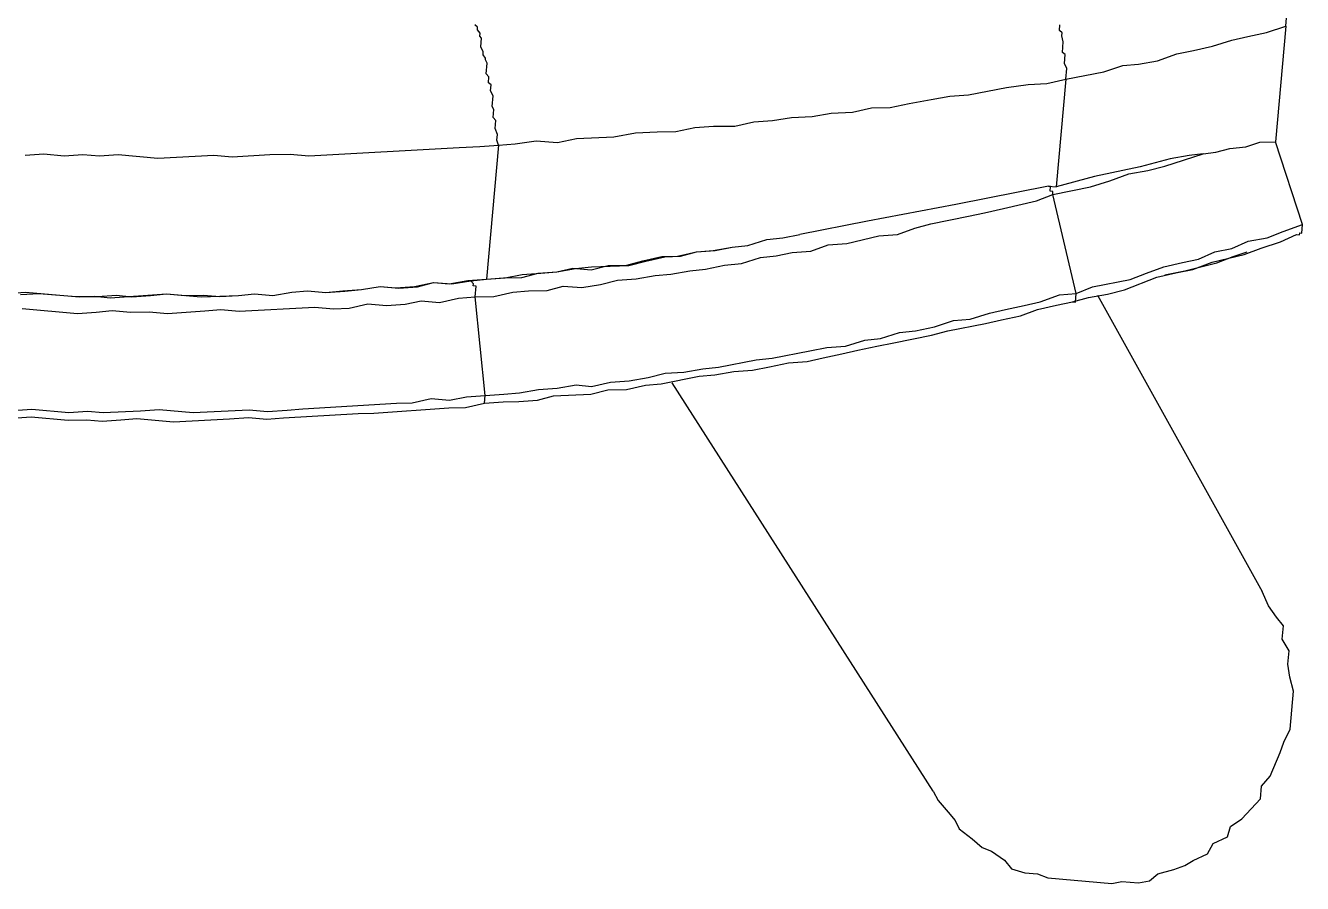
# Model space of a CAD drawing. Extents: x 741 to 1339, y 725 to 848.
# Drawn here: x 1102.3267 to 1102.487, y 785.934 to 786.0416 of the extents above; entities that cross this region are included whole.
import ezdxf

# ---------------------------------------------------------------- set-up
doc = ezdxf.new("R2010")
doc.units = 0
doc.header["$MEASUREMENT"] = 0
doc.linetypes.add('CONTINU', pattern=[0])
for name, color, linetype in [('Lay Out', 31, 'CONTINUOUS'), ('PAREDES', 7, 'CONTINUOUS'), ('PENA-008', 8, 'CONTINUOUS')]:
    doc.layers.add(name, color=color, linetype=linetype)

# ---------------------------------------------------------------- blocks, each defined once
blk = doc.blocks.new('A$C12870BC7')
at = {"layer": 'Lay Out', "linetype": 'CONTINU', "ltscale": 0.6}
for p, q in [((1.326502047648034, 0.5921601060417885), (1.325031950355026, 0.5936302033349108)), ((1.325550808223113, 0.5898252456354527), (1.326502047648034, 0.5921601060417885)), ((1.326502047648034, 0.5921601060417885), (1.33679272869864, 0.5818694249912966)), ((1.324426616175572, 0.5876633378516232), (1.325550808223113, 0.5898252456354527)), ((1.323475376750764, 0.5858473353132609), (1.324426616175572, 0.5876633378516232)), ((1.322524137325956, 0.5835124749069251), (1.323475376750764, 0.5858473353132609)), ((1.321399945278415, 0.5813505671230956), (1.322524137325956, 0.5835124749069251)), ((1.335582060339732, 0.5803128513869211), (1.33679272869864, 0.5818694249912966)), ((1.346910457126512, 0.5778050383578517), (1.33679272869864, 0.5818694249912966)), ((1.320362229542127, 0.5794480882734803), (1.321399945278415, 0.5813505671230956)), ((1.334890249848911, 0.5785833251600394), (1.335582060339732, 0.5803128513869211)), ((1.319497466428686, 0.577026751555664), (1.320362229542127, 0.5794480882734803)), ((1.33376605780137, 0.5769402752444108), (1.334890249848911, 0.5785833251600394)), ((1.318286798069778, 0.574951320083315), (1.319497466428686, 0.577026751555664)), ((1.332987770999182, 0.5752972253287822), (1.33376605780137, 0.5769402752444108)), ((1.346045694013071, 0.5753837016400354), (1.346910457126512, 0.5778050383578517)), ((1.3476887439287, 0.577026751555664), (1.346910457126512, 0.5778050383578517)), ((1.347515791305966, 0.5768537989329303), (1.3476887439287, 0.577026751555664)), ((1.34535388352225, 0.5733082701676864), (1.346045694013071, 0.5753837016400354)), ((1.346823980815145, 0.5742595095923804), (1.347429314994599, 0.5764214173762099)), ((1.346823980815145, 0.5742595095923804), (1.347429314994599, 0.5764214173762099)), ((1.346823980815145, 0.5742595095923804), (1.347429314994599, 0.5764214173762099)), ((1.347429314994599, 0.5764214173762099), (1.3476887439287, 0.5766808463101967)), ((1.3476887439287, 0.5766808463101967), (1.347515791305966, 0.5768537989329303)), ((1.317162606022237, 0.5733082701676864), (1.318286798069778, 0.574951320083315)), ((1.330220529036012, 0.5692438835342415), (1.332123007885741, 0.5739136043471404)), ((1.332123007885741, 0.5739136043471404), (1.331171768460933, 0.5724435070540181)), ((1.332123007885741, 0.5739136043471404), (1.332987770999182, 0.5752972253287822)), ((1.345872741390338, 0.5719246491860446), (1.346823980815145, 0.5742595095923804)), ((1.345872741390338, 0.5719246491860446), (1.346823980815145, 0.5742595095923804)), ((1.345872741390338, 0.5719246491860446), (1.346823980815145, 0.5742595095923804)), ((1.316211366597429, 0.5709734097611232), (1.317162606022237, 0.5733082701676864)), ((1.331171768460933, 0.5724435070540181), (1.329961100102025, 0.5703680755816691)), ((1.344143215163342, 0.5712328386953374), (1.34535388352225, 0.5733082701676864)), ((1.308687927509993, 0.5700221703364292), (1.308169069641906, 0.5705410282044028)), ((1.313876506190979, 0.5667360705049447), (1.316211366597429, 0.5709734097611232)), ((1.343537880983888, 0.5690709309115078), (1.344143215163342, 0.5712328386953374)), ((1.34509445458815, 0.5697627414022151), (1.345872741390338, 0.5719246491860446)), ((1.34509445458815, 0.5697627414022151), (1.345872741390338, 0.5719246491860446)), ((1.34509445458815, 0.5697627414022151), (1.345872741390338, 0.5719246491860446)), ((1.309120309066714, 0.5701086466476823), (1.308687927509993, 0.5700221703364292)), ((1.3093797380007, 0.5698492177136956), (1.309120309066714, 0.5701086466476823)), ((1.310071548491521, 0.5695033124682283), (1.3093797380007, 0.5698492177136956)), ((1.311022787916443, 0.5685520730433069), (1.310071548491521, 0.5695033124682283)), ((1.329961100102025, 0.5703680755816691), (1.328318050186397, 0.5668225468164252)), ((1.329269289611204, 0.5672549283731456), (1.330220529036012, 0.5692438835342415)), ((1.342500165247714, 0.5671684520618925), (1.343537880983888, 0.5690709309115078)), ((1.343278452049901, 0.5660442600142375), (1.34509445458815, 0.5697627414022151)), ((1.343278452049901, 0.5660442600142375), (1.34509445458815, 0.5697627414022151)), ((1.343278452049901, 0.5660442600142375), (1.34509445458815, 0.5697627414022151)), ((1.344402644097443, 0.5685520730433069), (1.34509445458815, 0.570281599270416)), ((1.311455169473163, 0.5686385493547874), (1.311022787916443, 0.5685520730433069)), ((1.312233456275351, 0.5678602625525997), (1.311455169473163, 0.5686385493547874)), ((1.312925266766058, 0.567687309929866), (1.312233456275351, 0.5678602625525997)), ((1.313876506190979, 0.5667360705049447), (1.312925266766058, 0.567687309929866)), ((1.343710833606622, 0.5664766415709579), (1.344402644097443, 0.5685520730433069)), ((1.312752314143438, 0.5645741627213425), (1.313876506190979, 0.5667360705049447)), ((1.313876506190979, 0.5667360705049447), (1.323475376750764, 0.55713719994516)), ((1.328318050186397, 0.5668225468164252), (1.325550808223113, 0.5616339681353253)), ((1.328058621252296, 0.5651794969007966), (1.329269289611204, 0.5672549283731456)), ((1.341894831068259, 0.565006544278063), (1.342500165247714, 0.5671684520618925)), ((1.341894831068259, 0.5627581601829803), (1.343710833606622, 0.5664766415709579)), ((1.342413688936347, 0.5636229232964212), (1.343278452049901, 0.5660442600142375)), ((1.342413688936347, 0.5636229232964212), (1.343278452049901, 0.5660442600142375)), ((1.311368693161796, 0.5626716838714998), (1.312752314143438, 0.5645741627213425)), ((1.327193858138855, 0.5627581601829803), (1.328058621252296, 0.5651794969007966)), ((1.340943591643452, 0.5631905417397007), (1.341894831068259, 0.565006544278063)), ((1.309898595868901, 0.560336823465164), (1.311368693161796, 0.5626716838714998)), ((1.326242618713934, 0.5604232997764171), (1.327193858138855, 0.5627581601829803)), ((1.33981939959591, 0.5610286339558712), (1.340943591643452, 0.5631905417397007)), ((1.340684162709351, 0.5605097760878976), (1.341894831068259, 0.5627581601829803)), ((1.341375973200172, 0.5617204444468058), (1.342413688936347, 0.5636229232964212)), ((1.341375973200172, 0.5617204444468058), (1.342413688936347, 0.5636229232964212)), ((1.325550808223113, 0.5616339681353253), (1.323475376750764, 0.55713719994516)), ((1.339041112793723, 0.5588667261722691), (1.33981939959591, 0.5610286339558712)), ((1.340251781152631, 0.5595585366629763), (1.341375973200172, 0.5617204444468058)), ((1.340251781152631, 0.5595585366629763), (1.341375973200172, 0.5617204444468058)), ((1.307563735462452, 0.5560994842089855), (1.309898595868901, 0.560336823465164)), ((1.323907758307485, 0.556185960520466), (1.326242618713934, 0.5604232997764171)), ((1.338868160170989, 0.5554076737182783), (1.340251781152631, 0.5595585366629763)), ((1.338868160170989, 0.5554076737182783), (1.340251781152631, 0.5595585366629763)), ((1.338349302302902, 0.5567912946999201), (1.339041112793723, 0.5588667261722691)), ((1.30618011448081, 0.5541970053593701), (1.307563735462452, 0.5560994842089855)), ((1.322783566259943, 0.5564453894544528), (1.31707612971087, 0.5460682320924803)), ((1.322783566259943, 0.5564453894544528), (1.323475376750764, 0.55713719994516)), ((1.322956518882677, 0.5566183420771864), (1.322783566259943, 0.5564453894544528)), ((1.323388900439397, 0.556185960520466), (1.322956518882677, 0.5566183420771864)), ((1.323215947816664, 0.5541105290478896), (1.323907758307485, 0.556185960520466)), ((1.323648329373498, 0.5564453894544528), (1.323388900439397, 0.556185960520466)), ((1.323907758307485, 0.556185960520466), (1.323648329373498, 0.5564453894544528)), ((1.335322631405631, 0.5504785239713925), (1.323907758307485, 0.556185960520466)), ((1.336014441896452, 0.5525539554437415), (1.338349302302902, 0.5567912946999201)), ((1.337916920746181, 0.5534187185571824), (1.338868160170989, 0.5554076737182783)), ((1.337916920746181, 0.5534187185571824), (1.338868160170989, 0.5554076737182783)), ((1.304969446121902, 0.5521215738870211), (1.30618011448081, 0.5541970053593701)), ((1.321313468967048, 0.5503055713486589), (1.323215947816664, 0.5541105290478896)), ((1.336706252387273, 0.5513432870848334), (1.337916920746181, 0.5534187185571824)), ((1.336706252387273, 0.5513432870848334), (1.337916920746181, 0.5534187185571824)), ((1.303585825140374, 0.5497002371692048), (1.304969446121902, 0.5521215738870211)), ((1.335322631405631, 0.5504785239713925), (1.336014441896452, 0.5525539554437415)), ((1.335841489273832, 0.549440808235218), (1.336706252387273, 0.5513432870848334)), ((1.335841489273832, 0.549440808235218), (1.336706252387273, 0.5513432870848334)), ((1.337225110255361, 0.5523810028210079), (1.378993168637351, 0.5443387058653713)), ((1.302461633092719, 0.5475383293853753), (1.303585825140374, 0.5497002371692048)), ((1.320189276919507, 0.5481436635648294), (1.321313468967048, 0.5503055713486589)), ((1.334111963046837, 0.5487489977442834), (1.335322631405631, 0.5504785239713925)), ((1.336100918207819, 0.5497002371692048), (1.335322631405631, 0.5504785239713925)), ((1.335841489273832, 0.549440808235218), (1.336100918207819, 0.5497002371692048)), ((1.319238037494586, 0.5463276610264671), (1.320189276919507, 0.5481436635648294)), ((1.333247199933282, 0.5463276610264671), (1.334111963046837, 0.5487489977442834)), ((1.334890249848911, 0.5476248056968558), (1.335841489273832, 0.549440808235218)), ((1.300991535799824, 0.545722326847013), (1.302461633092719, 0.5475383293853753)), ((1.33376605780137, 0.5454628979130263), (1.334890249848911, 0.5476248056968558)), ((1.299867343752283, 0.5435604190634109), (1.300991535799824, 0.545722326847013)), ((1.31707612971087, 0.5460682320924803), (1.31154164578453, 0.5362099325984815)), ((1.316903177088136, 0.5420903217702886), (1.319238037494586, 0.5463276610264671)), ((1.332295960508475, 0.5445116584881049), (1.333247199933282, 0.5463276610264671)), ((1.332987770999182, 0.5433009901291967), (1.33376605780137, 0.5454628979130263)), ((1.298224293836654, 0.5413985112795814), (1.299867343752283, 0.5435604190634109)), ((1.331171768460933, 0.5423497507045028), (1.332295960508475, 0.5445116584881049)), ((1.331863578951641, 0.5411390823455946), (1.332987770999182, 0.5433009901291967)), ((1.380895647486966, 0.5438198479973977), (1.378993168637351, 0.5443387058653713)), ((1.382625173713961, 0.543646895374664), (1.380895647486966, 0.5438198479973977)), ((1.384008794695603, 0.543646895374664), (1.382625173713961, 0.543646895374664)), ((1.385219463054511, 0.5424362270157559), (1.384008794695603, 0.543646895374664)), ((1.316038413974695, 0.5401878429206732), (1.316903177088136, 0.5420903217702886)), ((1.330220529036012, 0.5405337481661405), (1.331171768460933, 0.5423497507045028)), ((1.38686251297014, 0.5421767980817691), (1.385219463054511, 0.5424362270157559)), ((1.388073181329048, 0.540966129722861), (1.38686251297014, 0.5421767980817691)), ((1.297013625477746, 0.5393230798072324), (1.298224293836654, 0.5413985112795814)), ((1.315260127172508, 0.5380259351368437), (1.316038413974695, 0.5401878429206732)), ((1.329269289611204, 0.5381988877595774), (1.330220529036012, 0.5405337481661405)), ((1.330912339526833, 0.5393230798072324), (1.331863578951641, 0.5411390823455946)), ((1.389456802310576, 0.5401013666094201), (1.388073181329048, 0.540966129722861)), ((1.391099852226318, 0.5393230798072324), (1.389456802310576, 0.5401013666094201)), ((1.295457051873484, 0.5372476483348834), (1.297013625477746, 0.5393230798072324)), ((1.328577479120383, 0.5350857405510538), (1.330912339526833, 0.5393230798072324)), ((1.394472428368942, 0.5359505036644947), (1.391099852226318, 0.5393230798072324)), ((1.294246383514576, 0.535172216862307), (1.295457051873484, 0.5372476483348834)), ((1.313876506190979, 0.5361234562872284), (1.315260127172508, 0.5380259351368437)), ((1.328058621252296, 0.5364693615326956), (1.329269289611204, 0.5381988877595774)), ((1.31154164578453, 0.5362099325984815), (1.307390782839718, 0.5286000171997927)), ((1.312060503652617, 0.5324049748992508), (1.313876506190979, 0.5361234562872284)), ((1.327107381827489, 0.5341345011261325), (1.328058621252296, 0.5364693615326956)), ((1.395250715171017, 0.5343074537488661), (1.394472428368942, 0.5359505036644947)), ((1.292862762532934, 0.5332697380126916), (1.294246383514576, 0.535172216862307)), ((1.325983189779947, 0.5319725933425303), (1.327107381827489, 0.5341345011261325)), ((1.327712716006943, 0.5331832617014385), (1.328577479120383, 0.5350857405510538)), ((1.395942525661837, 0.533096785389958), (1.395250715171017, 0.5343074537488661)), ((1.291738570485393, 0.5311078302288621), (1.292862762532934, 0.5332697380126916)), ((1.310676882670975, 0.530502496049408), (1.312060503652617, 0.5324049748992508)), ((1.325377855600493, 0.52894592244526), (1.327712716006943, 0.5331832617014385)), ((1.397412622954846, 0.5302430671154212), (1.395942525661837, 0.533096785389958)), ((1.290009044258397, 0.5290323987565131), (1.291738570485393, 0.5311078302288621)), ((1.309898595868901, 0.5283405882658059), (1.310676882670975, 0.530502496049408)), ((1.324858997732406, 0.5303295434269018), (1.325983189779947, 0.5319725933425303)), ((1.288625423276869, 0.5271299199068977), (1.290009044258397, 0.5290323987565131)), ((1.323907758307485, 0.5279946830203386), (1.324858997732406, 0.5303295434269018)), ((1.324340139864319, 0.5270434435954172), (1.325377855600493, 0.52894592244526)), ((1.397672051888833, 0.5286000171997927), (1.397412622954846, 0.5302430671154212)), ((1.306353067103544, 0.5266975383501773), (1.307390782839718, 0.5286000171997927)), ((1.306353067103544, 0.5266975383501773), (1.307390782839718, 0.5286000171997927)), ((1.30851497488726, 0.5264381094159631), (1.309898595868901, 0.5283405882658059)), ((1.322783566259943, 0.52635163310471), (1.323907758307485, 0.5279946830203386)), ((1.398796243936374, 0.527475825152365), (1.397672051888833, 0.5286000171997927)), ((1.399228625493095, 0.5241032490096273), (1.398796243936374, 0.527475825152365)), ((1.287501231229328, 0.5249680121230682), (1.288625423276869, 0.5271299199068977)), ((1.305228875056002, 0.5250544884345487), (1.306353067103544, 0.5266975383501773)), ((1.305228875056002, 0.5250544884345487), (1.306353067103544, 0.5266975383501773)), ((1.307563735462452, 0.5246221068778283), (1.30851497488726, 0.5264381094159631)), ((1.321832326835136, 0.5240167726983742), (1.322783566259943, 0.52635163310471)), ((1.323215947816664, 0.5248815358118151), (1.324340139864319, 0.5270434435954172)), ((1.286031133936319, 0.523152009584706), (1.287501231229328, 0.5249680121230682)), ((1.304277635631081, 0.5227196280279856), (1.305228875056002, 0.5250544884345487)), ((1.304277635631081, 0.5227196280279856), (1.305228875056002, 0.5250544884345487)), ((1.306439543414911, 0.5229790569619723), (1.307563735462452, 0.5246221068778283)), ((1.322264708391856, 0.5230655332734528), (1.323215947816664, 0.5248815358118151)), ((1.399055672870475, 0.5223737227827456), (1.399228625493095, 0.5241032490096273)), ((1.284388084020691, 0.5209901018011038), (1.286031133936319, 0.523152009584706)), ((1.30315344358354, 0.521076578112357), (1.304277635631081, 0.5227196280279856)), ((1.30315344358354, 0.521076578112357), (1.304277635631081, 0.5227196280279856)), ((1.305488303989989, 0.5206441965556365), (1.306439543414911, 0.5229790569619723)), ((1.320448705853494, 0.5221142938485315), (1.321832326835136, 0.5240167726983742)), ((1.321140516344315, 0.5209036254896233), (1.322264708391856, 0.5230655332734528)), ((1.283004463039049, 0.5185687650832875), (1.284388084020691, 0.5209901018011038)), ((1.301942775224632, 0.519001146640008), (1.30315344358354, 0.521076578112357)), ((1.302115727847365, 0.5191740992627416), (1.30315344358354, 0.521076578112357)), ((1.319410990117319, 0.5202118149989161), (1.320448705853494, 0.5221142938485315)), ((1.320189276919507, 0.5190876229512611), (1.321140516344315, 0.5209036254896233)), ((1.399833959672549, 0.5212495307350906), (1.399055672870475, 0.5223737227827456)), ((1.399315101804461, 0.5193470518854753), (1.399833959672549, 0.5212495307350906)), ((1.304277635631081, 0.5189146703285274), (1.305488303989989, 0.5206441965556365)), ((1.31707612971087, 0.5159744757427376), (1.319410990117319, 0.5202118149989161)), ((1.399833959672549, 0.5179634309038335), (1.399315101804461, 0.5193470518854753)), ((1.280150744764512, 0.5148502836950826), (1.283004463039049, 0.5185687650832875)), ((1.300732106865837, 0.5172716204128989), (1.302115727847365, 0.5191740992627416)), ((1.300732106865837, 0.5172716204128989), (1.301942775224632, 0.519001146640008)), ((1.30315344358354, 0.5167527625449253), (1.304277635631081, 0.5189146703285274)), ((1.318805655937865, 0.5171851441016457), (1.320189276919507, 0.5190876229512611)), ((1.399315101804461, 0.5160609520542181), (1.399833959672549, 0.5179634309038335)), ((1.299607914818182, 0.5151097126292967), (1.300732106865837, 0.5172716204128989)), ((1.299867343752283, 0.5153691415632835), (1.300732106865837, 0.5172716204128989)), ((1.302029251535998, 0.5151097126292967), (1.30315344358354, 0.5167527625449253)), ((1.317681463890324, 0.5150232363178162), (1.318805655937865, 0.5171851441016457)), ((1.399142149181841, 0.5148502836953099), (1.399315101804461, 0.5160609520542181)), ((1.279026552716971, 0.5126883759114804), (1.280150744764512, 0.5148502836950826)), ((1.298397246459388, 0.5135531390249213), (1.299607914818182, 0.5151097126292967)), ((1.298656675393374, 0.5138125679589081), (1.299867343752283, 0.5153691415632835)), ((1.30081858317709, 0.5130342811569477), (1.302029251535998, 0.5151097126292967)), ((1.315951937663328, 0.514331425827109), (1.31707612971087, 0.5159744757427376)), ((1.316643748154149, 0.5131207574682008), (1.317681463890324, 0.5150232363178162)), ((1.398623291313754, 0.5134666627136681), (1.399142149181841, 0.5148502836953099)), ((1.26147186151303, 0.514331425827109), (1.261039479956196, 0.5142449495158559)), ((1.261731290447017, 0.5140719968931222), (1.26147186151303, 0.514331425827109)), ((1.262250148315104, 0.5140719968931222), (1.261731290447017, 0.5140719968931222)), ((1.262509577249205, 0.5138125679589081), (1.262250148315104, 0.5140719968931222)), ((1.262855482494558, 0.5138125679589081), (1.262509577249205, 0.5138125679589081)), ((1.263633769296746, 0.5130342811569477), (1.262855482494558, 0.5138125679589081)), ((1.264325579787567, 0.5128613285342141), (1.263633769296746, 0.5130342811569477)), ((1.264585008721554, 0.5126018995999999), (1.264325579787567, 0.5128613285342141)), ((1.297273054411846, 0.5113912312413191), (1.298397246459388, 0.5135531390249213)), ((1.297532483345833, 0.5116506601753059), (1.298656675393374, 0.5138125679589081)), ((1.299694391129549, 0.5113912312410918), (1.30081858317709, 0.5130342811569477)), ((1.313617077256879, 0.5100940865709305), (1.315951937663328, 0.514331425827109)), ((1.315260127172508, 0.5112182786185855), (1.316643748154149, 0.5131207574682008)), ((1.3977585282002, 0.5115641838638254), (1.398623291313754, 0.5134666627136681)), ((1.265103866589641, 0.5126018995999999), (1.264585008721554, 0.5126018995999999)), ((1.265276819212374, 0.5124289469774936), (1.265103866589641, 0.5126018995999999)), ((1.265709200769095, 0.5123424706660131), (1.265276819212374, 0.5124289469774936)), ((1.266660440194016, 0.5113912312410918), (1.265709200769095, 0.5123424706660131)), ((1.267179298062103, 0.5113912312410918), (1.266660440194016, 0.5113912312410918)), ((1.267698155930191, 0.5108723733731182), (1.267179298062103, 0.5113912312410918)), ((1.277124073867355, 0.5107858970618651), (1.279026552716971, 0.5126883759114804)), ((1.296408291298292, 0.5094887523914764), (1.297273054411846, 0.5113912312413191)), ((1.296581243921025, 0.50966170501421), (1.297532483345833, 0.5116506601753059)), ((1.298483722770641, 0.5093157997687427), (1.299694391129549, 0.5113912312410918)), ((1.314049458813599, 0.5091428471460091), (1.315260127172508, 0.5112182786185855)), ((1.3977585282002, 0.510180562882411), (1.3977585282002, 0.5115641838638254)), ((1.268130537486911, 0.5109588496843713), (1.267698155930191, 0.5108723733731182)), ((1.268649395354998, 0.5104399918163978), (1.268130537486911, 0.5109588496843713)), ((1.269341205845819, 0.5102670391936641), (1.268649395354998, 0.5104399918163978)), ((1.270292445270627, 0.5093157997687427), (1.269341205845819, 0.5102670391936641)), ((1.275740452885714, 0.508537512966555), (1.277124073867355, 0.5107858970618651)), ((1.293727525646489, 0.5059432236262325), (1.296581243921025, 0.50966170501421)), ((1.312492885209338, 0.5084510366553019), (1.313617077256879, 0.5100940865709305)), ((1.397066717709379, 0.5089698945235028), (1.3977585282002, 0.510180562882411)), ((1.270724826827461, 0.5092293234574896), (1.270292445270627, 0.5093157997687427)), ((1.271416637318168, 0.508537512966555), (1.270724826827461, 0.5092293234574896)), ((1.271935495186369, 0.508537512966555), (1.271416637318168, 0.508537512966555)), ((1.272627305677076, 0.5078457024758478), (1.271935495186369, 0.508537512966555)), ((1.274529784526806, 0.5068079867396733), (1.275740452885714, 0.508537512966555)), ((1.294938194005397, 0.5076727498531142), (1.296408291298292, 0.5094887523914764)), ((1.297100101789113, 0.5074133209191274), (1.298483722770641, 0.5093157997687427)), ((1.311282216850429, 0.5063756051829529), (1.312492885209338, 0.5084510366553019)), ((1.312925266766058, 0.5074997972303805), (1.314049458813599, 0.5091428471460091)), ((1.395596620416484, 0.5074997972303805), (1.397066717709379, 0.5089698945235028)), ((1.273405592479264, 0.507586273541861), (1.272627305677076, 0.5078457024758478)), ((1.273146163545164, 0.504905507890058), (1.274529784526806, 0.5068079867396733)), ((1.273924450347351, 0.5070674156736601), (1.273405592479264, 0.507586273541861)), ((1.274529784526806, 0.5068079867396733), (1.273924450347351, 0.5070674156736601)), ((1.274529784526806, 0.5068079867396733), (1.28646351549304, 0.4948742557733254)), ((1.293986954580475, 0.5056837946920183), (1.294938194005397, 0.5076727498531142)), ((1.296148862364305, 0.5054243657580315), (1.297100101789113, 0.5074133209191274)), ((1.310590406359609, 0.5032624579744294), (1.312925266766058, 0.5074997972303805)), ((1.39499128623703, 0.5063756051829529), (1.395596620416484, 0.5074997972303805)), ((1.271589589940902, 0.5028300764174816), (1.273146163545164, 0.504905507890058)), ((1.292343904664847, 0.5040407447763897), (1.293986954580475, 0.5056837946920183)), ((1.292603333598947, 0.5043001737106039), (1.293727525646489, 0.5059432236262325)), ((1.294938194005397, 0.5033489342856825), (1.296148862364305, 0.5054243657580315)), ((1.309898595868901, 0.5044731263333375), (1.311282216850429, 0.5063756051829529)), ((1.389283849687956, 0.5006681686338794), (1.39499128623703, 0.5063756051829529)), ((1.291392665240039, 0.5022247422380275), (1.292603333598947, 0.5043001737106039)), ((1.291392665240039, 0.5022247422380275), (1.292343904664847, 0.5040407447763897)), ((1.293295144089655, 0.5017058843700539), (1.294938194005397, 0.5033489342856825)), ((1.30894735644398, 0.5024841711722416), (1.309898595868901, 0.5044731263333375)), ((1.309466214312067, 0.5016194080588008), (1.310590406359609, 0.5032624579744294)), ((1.371729158483902, 0.4966037820004345), (1.311368693161796, 0.504386650021857)), ((1.260261193154122, 0.487696721931357), (1.271589589940902, 0.5028300764174816)), ((1.290009044258397, 0.5003222633884121), (1.291392665240039, 0.5022247422380275)), ((1.290268473192498, 0.5005816923223989), (1.291392665240039, 0.5022247422380275)), ((1.292430380976214, 0.4998034055204386), (1.293295144089655, 0.5017058843700539)), ((1.307736688085072, 0.5004087396998926), (1.30894735644398, 0.5024841711722416)), ((1.308342022264526, 0.4994575002749713), (1.309466214312067, 0.5016194080588008)), ((1.288884852210856, 0.4986792134727835), (1.290268473192498, 0.5005816923223989)), ((1.289144281144956, 0.4984197845387968), (1.290009044258397, 0.5003222633884121)), ((1.306353067103544, 0.4985062608500499), (1.307736688085072, 0.5004087396998926)), ((1.388073181329048, 0.4999763581429448), (1.389283849687956, 0.5006681686338794)), ((1.287674183851948, 0.4966037820004345), (1.289144281144956, 0.4984197845387968)), ((1.287847136474682, 0.4967767346231682), (1.288884852210856, 0.4986792134727835)), ((1.290960283683319, 0.4979874029820763), (1.292430380976214, 0.4998034055204386)), ((1.305228875056002, 0.4963443530664478), (1.306353067103544, 0.4985062608500499)), ((1.306871924971631, 0.497641497736609), (1.308342022264526, 0.4994575002749713)), ((1.385478891988498, 0.4979009266705958), (1.386948989281507, 0.4988521660955172)), ((1.386948989281507, 0.4988521660955172), (1.388073181329048, 0.4999763581429448)), ((1.289836091635664, 0.4963443530664478), (1.290960283683319, 0.4979874029820763)), ((1.305920685546823, 0.4956525425755132), (1.306871924971631, 0.497641497736609)), ((1.3810686001097, 0.4967767346231682), (1.382192792157241, 0.4973820688026223)), ((1.382192792157241, 0.4973820688026223), (1.38409527100697, 0.4979009266705958)), ((1.38409527100697, 0.4979009266705958), (1.385478891988498, 0.4979009266705958)), ((1.28646351549304, 0.4948742557733254), (1.287847136474682, 0.4967767346231682)), ((1.28646351549304, 0.4948742557733254), (1.287674183851948, 0.4966037820004345)), ((1.288711899588122, 0.4941824452826182), (1.289836091635664, 0.4963443530664478)), ((1.303066967272287, 0.4919340611875356), (1.305920685546823, 0.4956525425755132)), ((1.303845254074361, 0.494960732084806), (1.305228875056002, 0.4963443530664478)), ((1.371729158483902, 0.4966037820004345), (1.373026303154177, 0.4963443530664478)), ((1.373026303154177, 0.4963443530664478), (1.374928782003906, 0.4963443530664478)), ((1.374928782003906, 0.4963443530664478), (1.376312402985434, 0.4963443530664478)), ((1.376312402985434, 0.4963443530664478), (1.377436595032975, 0.4960849241322336)), ((1.377436595032975, 0.4960849241322336), (1.379425550194071, 0.496517305688954)), ((1.379425550194071, 0.496517305688954), (1.3810686001097, 0.4967767346231682)), ((1.285079894511512, 0.4929717769237101), (1.28646351549304, 0.4948742557733254)), ((1.285339323445498, 0.4932312058576969), (1.28646351549304, 0.4948742557733254)), ((1.287241802295227, 0.492366442744256), (1.288711899588122, 0.4941824452826182)), ((1.302634585715452, 0.4928853006124569), (1.303845254074361, 0.494960732084806)), ((1.283869226152603, 0.4908963454513611), (1.285079894511512, 0.4929717769237101)), ((1.28412865508659, 0.4911557743853479), (1.285339323445498, 0.4932312058576969)), ((1.285858181313586, 0.4932312058576969), (1.285339323445498, 0.4932312058576969)), ((1.286031133936319, 0.4930582532349632), (1.285858181313586, 0.4932312058576969)), ((1.28629056287042, 0.4933176821691774), (1.286031133936319, 0.4930582532349632)), ((1.286031133936319, 0.4906369165173743), (1.287241802295227, 0.492366442744256)), ((1.287241802295227, 0.492366442744256), (1.28629056287042, 0.4933176821691774)), ((1.297532483345833, 0.4853618615250213), (1.287241802295227, 0.492366442744256)), ((1.301250964733924, 0.4909828217626142), (1.302634585715452, 0.4928853006124569)), ((1.282485605170962, 0.4895127244697193), (1.28412865508659, 0.4911557743853479)), ((1.282485605170962, 0.4895127244697193), (1.283869226152603, 0.4908963454513611)), ((1.284906941888778, 0.4884750087335448), (1.286031133936319, 0.4906369165173743)), ((1.300040296375016, 0.4889073902902652), (1.301250964733924, 0.4909828217626142)), ((1.302202204158732, 0.4900315823379202), (1.303066967272287, 0.4919340611875356)), ((1.28136141312342, 0.4873508166858898), (1.282485605170962, 0.4895127244697193)), ((1.281620842057521, 0.4876102456201039), (1.282485605170962, 0.4895127244697193)), ((1.298916104327475, 0.4872643403746366), (1.300040296375016, 0.4889073902902652)), ((1.30081858317709, 0.4881291034880775), (1.302202204158732, 0.4900315823379202)), ((1.258618143238493, 0.4860536720157285), (1.260261193154122, 0.487696721931357)), ((1.279977792141892, 0.4854483378362744), (1.28136141312342, 0.4873508166858898)), ((1.280237221075879, 0.4857077667702612), (1.281620842057521, 0.4876102456201039)), ((1.283263891973149, 0.4868319588179162), (1.284906941888778, 0.4884750087335448)), ((1.297532483345833, 0.4853618615250213), (1.298916104327475, 0.4872643403746366)), ((1.299607914818296, 0.4865725298839294), (1.30081858317709, 0.4881291034880775)), ((1.256975093322865, 0.4840647168546326), (1.258618143238493, 0.4860536720157285)), ((1.27859417116025, 0.4840647168546326), (1.280237221075879, 0.4857077667702612)), ((1.282312652548342, 0.485015956279554), (1.283263891973149, 0.4868319588179162)), ((1.298224293836654, 0.4846700510340867), (1.299607914818296, 0.4865725298839294)), ((1.254207851359581, 0.4802597591554019), (1.256975093322865, 0.4840647168546326)), ((1.277383502801342, 0.4819892853822836), (1.27859417116025, 0.4840647168546326)), ((1.277383502801342, 0.4819892853822836), (1.27859417116025, 0.4840647168546326)), ((1.27859417116025, 0.4840647168546326), (1.279977792141892, 0.4854483378362744)), ((1.2809290315667, 0.4831134774299386), (1.282312652548342, 0.485015956279554)), ((1.296148862364305, 0.4834593826751785), (1.297532483345833, 0.4853618615250213)), ((1.297100101789113, 0.4825081432504845), (1.298224293836654, 0.4846700510340867)), ((1.298224293836654, 0.4846700510340867), (1.297532483345833, 0.4853618615250213)), ((1.279285981651071, 0.4814704275140826), (1.2809290315667, 0.4831134774299386)), ((1.295111146628017, 0.4815569038255632), (1.296148862364305, 0.4834593826751785)), ((1.295802957118838, 0.4808650933348559), (1.297100101789113, 0.4825081432504845)), ((1.275999881819814, 0.4800868065326682), (1.277383502801342, 0.4819892853822836)), ((1.276172834442434, 0.4802597591554019), (1.277383502801342, 0.4819892853822836)), ((1.27816178960353, 0.4793085197304805), (1.279285981651071, 0.4814704275140826)), ((1.290268473192498, 0.4732551779359397), (1.295802957118838, 0.4808650933348559)), ((1.293468096712388, 0.4799138539099346), (1.295111146628017, 0.4815569038255632)), ((1.252564801443953, 0.4786167092395459), (1.254207851359581, 0.4802597591554019)), ((1.274789213460906, 0.4783572803055591), (1.276172834442434, 0.4802597591554019)), ((1.274789213460906, 0.4783572803055591), (1.275999881819814, 0.4800868065326682)), ((1.276951121244622, 0.4777519461261051), (1.27816178960353, 0.4793085197304805)), ((1.292343904664847, 0.4777519461261051), (1.293468096712388, 0.4799138539099346)), ((1.248327462187888, 0.472995749001953), (1.252564801443953, 0.4786167092395459)), ((1.273146163545164, 0.4767142303899305), (1.274789213460906, 0.4783572803055591)), ((1.273146163545164, 0.4767142303899305), (1.274789213460906, 0.4783572803055591)), ((1.275308071328993, 0.4761088962104765), (1.276951121244622, 0.4777519461261051)), ((1.291133236305939, 0.476195372521957), (1.292343904664847, 0.4777519461261051)), ((1.26960063477992, 0.4684989808117876), (1.275308071328993, 0.4761088962104765)), ((1.272021971497622, 0.475071180474302), (1.273146163545164, 0.4767142303899305)), ((1.272021971497622, 0.475071180474302), (1.273146163545164, 0.4767142303899305)), ((1.28412865508659, 0.4667694545846786), (1.291133236305939, 0.476195372521957)), ((1.270811303138828, 0.472995749001953), (1.272021971497622, 0.475071180474302)), ((1.270811303138828, 0.472995749001953), (1.272021971497622, 0.475071180474302)), ((1.24478193342253, 0.4694502202364816), (1.248327462187888, 0.472995749001953)), ((1.269168253223086, 0.4713526990863244), (1.270811303138828, 0.472995749001953)), ((1.269168253223086, 0.4713526990863244), (1.270811303138828, 0.472995749001953)), ((1.28905780483359, 0.4716986043315643), (1.290268473192498, 0.4732551779359397)), ((1.268044061175544, 0.4697096491706958), (1.269168253223086, 0.4713526990863244)), ((1.268044061175544, 0.4697096491706958), (1.269168253223086, 0.4713526990863244)), ((1.283436844595883, 0.464175165244356), (1.28905780483359, 0.4716986043315643)), ((1.265190342901008, 0.4659911677824908), (1.268044061175544, 0.4697096491706958)), ((1.266660440194016, 0.4678071703208531), (1.268044061175544, 0.4697096491706958)), ((1.243398312440888, 0.4675477413868663), (1.24478193342253, 0.4694502202364816)), ((1.267957584864291, 0.4668559308961591), (1.26960063477992, 0.4684989808117876)), ((1.241928215147993, 0.4660776440939713), (1.243398312440888, 0.4675477413868663)), ((1.265190342901008, 0.4663370730279581), (1.266660440194016, 0.4678071703208531)), ((1.266833392816636, 0.4652128809805305), (1.267957584864291, 0.4668559308961591)), ((1.283004463039049, 0.46512640466905), (1.28412865508659, 0.4667694545846786)), ((1.240544594166352, 0.4641751652441286), (1.241928215147993, 0.4660776440939713)), ((1.262077195692484, 0.4628780205739673), (1.265190342901008, 0.4659911677824908)), ((1.263720245608113, 0.4645210704895959), (1.265190342901008, 0.4663370730279581)), ((1.264066150853466, 0.4614079232810724), (1.266833392816636, 0.4652128809805305)), ((1.281534365746154, 0.4631374495079541), (1.283004463039049, 0.46512640466905)), ((1.238728591627989, 0.4623591627059938), (1.240544594166352, 0.4641751652441286)), ((1.262077195692484, 0.4628780205739673), (1.263720245608113, 0.4645210704895959)), ((1.282226176236975, 0.4624456390172469), (1.283436844595883, 0.464175165244356)), ((1.237344970646461, 0.460456683856151), (1.238728591627989, 0.4623591627059938)), ((1.257926332747672, 0.4571705840248939), (1.262077195692484, 0.4628780205739673)), ((1.260953003644943, 0.4612349706583387), (1.262077195692484, 0.4628780205739673)), ((1.279891315830525, 0.4614943995923255), (1.281534365746154, 0.4631374495079541)), ((1.280583126321346, 0.4608025891016183), (1.282226176236975, 0.4624456390172469)), ((1.259569382663301, 0.4593324918087234), (1.260953003644943, 0.4612349706583387)), ((1.262423100937838, 0.4597648733654438), (1.264066150853466, 0.4614079232810724)), ((1.275653976574347, 0.4558734393547326), (1.279891315830525, 0.4614943995923255)), ((1.279199505339705, 0.4589001102520029), (1.280583126321346, 0.4608025891016183)), ((1.258185761681659, 0.4579488708270816), (1.259569382663301, 0.4593324918087234)), ((1.260953003644943, 0.4579488708270816), (1.262423100937838, 0.4597648733654438)), ((1.274962166083526, 0.4532791500141826), (1.279199505339705, 0.4589001102520029)), ((1.256542711766031, 0.4557869630432521), (1.257926332747672, 0.4571705840248939)), ((1.256802140700131, 0.4560463919774662), (1.258185761681659, 0.4579488708270816)), ((1.259309953729314, 0.456305820911453), (1.260953003644943, 0.4579488708270816)), ((1.255072614473136, 0.4539709605048898), (1.256542711766031, 0.4557869630432521)), ((1.255332043407122, 0.454230389439104), (1.256802140700131, 0.4560463919774662)), ((1.258185761681659, 0.4546627709958244), (1.259309953729314, 0.456305820911453)), ((1.272627305677076, 0.4528467684574622), (1.275653976574347, 0.4558734393547326)), ((1.25057584628297, 0.4494741923147245), (1.255332043407122, 0.454230389439104)), ((1.251786514641879, 0.4506848606736327), (1.255072614473136, 0.4539709605048898)), ((1.256802140700131, 0.4527602921459817), (1.258185761681659, 0.4546627709958244)), ((1.251872990953132, 0.4478311423990959), (1.256802140700131, 0.4527602921459817)), ((1.271243684695548, 0.4509442896076195), (1.272627305677076, 0.4528467684574622)), ((1.271676066252269, 0.4499930501829255), (1.274962166083526, 0.4532791500141826)), ((1.250402893660237, 0.4487823818240173), (1.251786514641879, 0.4506848606736327)), ((1.268389966421012, 0.4472258082196419), (1.271243684695548, 0.4509442896076195)), ((1.249192225301329, 0.4475717134651092), (1.25057584628297, 0.4494741923147245)), ((1.270551874204727, 0.4483500002672969), (1.271676066252269, 0.4499930501829255)), ((1.26700634543937, 0.4458421872380001), (1.268389966421012, 0.4472258082196419)), ((1.269168253223086, 0.4464475214174541), (1.270551874204727, 0.4483500002672969)), ((1.265622724457842, 0.4439397083883847), (1.26700634543937, 0.4458421872380001)), ((1.267784632241558, 0.4450639004360397), (1.269168253223086, 0.4464475214174541)), ((1.262336624626471, 0.4406536085571275), (1.265622724457842, 0.4439397083883847)), ((1.266314534948549, 0.4432478978976775), (1.267784632241558, 0.4450639004360397)), ((1.263028435117292, 0.4399617980664203), (1.266314534948549, 0.4432478978976775)), ((1.260953003644943, 0.4387511297075122), (1.262336624626471, 0.4406536085571275)), ((1.26164481413565, 0.4380593192165776), (1.263028435117292, 0.4399617980664203))]:
    blk.add_line(p, q, dxfattribs=at)
blk = doc.blocks.new('Layout')
at = {"layer": 'PENA-008', "color": 7, "ltscale": 0.2, "rotation": 309.9340696695724}
blk.add_blockref('A$C12870BC7', (1155.442080052279, 501.922035493262), dxfattribs=at)

msp = doc.modelspace()

# ---------------------------------------------------------------- block references
at = {"layer": 'PAREDES', "color": 7, "lineweight": 0}
msp.add_blockref('Layout', (-54.26272107964405, 284.7565376754262), dxfattribs=at)

doc.saveas('drawing.dxf')
